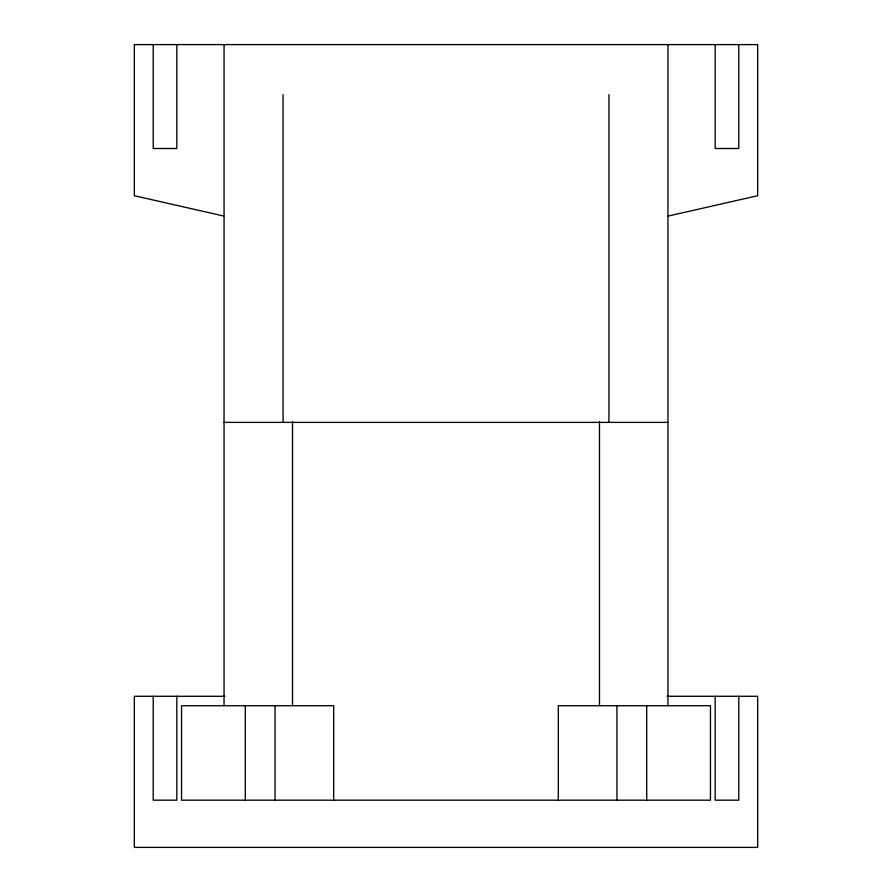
<?xml version="1.0" encoding="UTF-8"?>
<svg xmlns="http://www.w3.org/2000/svg" width="892" height="892" viewBox="0 0 892 892"><rect width="100%" height="100%" fill="white"/><g stroke="black" fill="none" stroke-linecap="round" stroke-linejoin="round"><path stroke-width="1.34" d="M668.242 216.042L757.676 195.716L757.676 44.6L134.324 44.6L134.324 195.716L223.758 216.042M224.048 422.384L667.952 422.384M224.873 696.284L134.324 696.284L134.324 847.4L757.676 847.4L757.676 696.284L667.127 696.284M738.788 44.6L738.788 148.496L715.172 148.496L715.172 44.6M738.788 696.284L738.788 800.18L715.172 800.18L715.172 696.284M667.952 44.6L667.952 705.728M646.7 705.728L646.7 800.18M616.941 705.728L616.941 800.18M608.924 94.597L608.924 422.384M599.48 421.693L599.48 705.561M558.325 800.18L558.325 705.728L710.456 705.728L710.456 800.18L181.544 800.18L181.544 705.728L333.675 705.728L333.675 800.18M292.52 421.693L292.52 705.561M283.076 94.597L283.076 422.384M275.059 705.728L275.059 800.18M245.3 705.728L245.3 800.18M224.048 44.6L224.048 705.728M176.828 44.6L176.828 148.496L153.212 148.496L153.212 44.6M176.828 696.284L176.828 800.18L153.212 800.18L153.212 696.284"/></g></svg>
